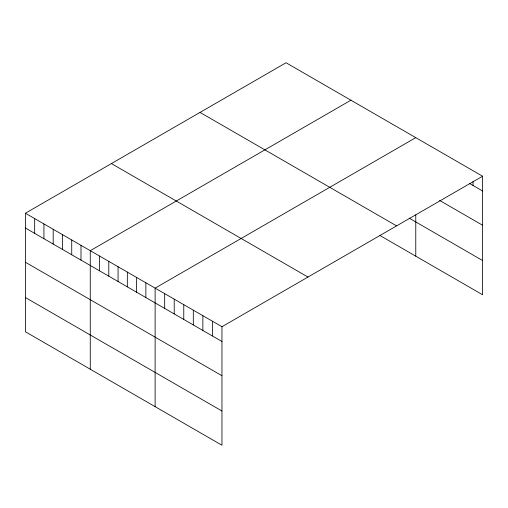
<?xml version="1.0" encoding="UTF-8"?>
<svg xmlns="http://www.w3.org/2000/svg" width="508" height="508" viewBox="0 0 508 508"><rect width="100%" height="100%" fill="white"/><g stroke="black" fill="none" stroke-linecap="round" stroke-linejoin="round"><path stroke-width="0.76" d="M25.4 213.233L221.958 326.714L221.958 445.249L25.4 331.768L25.4 213.233L286.042 62.751L482.6 176.232L482.6 294.767L380.028 235.547M350.907 100.203L90.265 250.685L90.265 369.214M415.773 137.649L155.124 288.131L155.124 406.667M221.958 326.714L482.6 176.232M469.646 183.528L482.6 191.008M439.636 200.444L482.6 225.247M409.15 218.123L482.6 260.528M200.031 112.414L396.589 225.889M111.411 163.576L307.969 277.057M25.4 228.009L221.958 341.49M25.4 262.249L221.958 375.73M25.4 297.529L221.958 411.01M473.056 181.61L473.056 185.496M415.773 214.89L415.773 256.184M212.407 321.202L212.407 335.978M202.863 315.69L202.863 330.467M193.313 310.178L193.313 324.955M183.769 304.667L183.769 319.443M174.219 299.155L174.219 313.931M164.675 293.643L164.675 308.419M145.859 282.778L145.859 297.561M136.595 277.431L136.595 292.208M127.33 272.078L127.33 286.861M118.059 266.732L118.059 281.508M108.795 261.385L108.795 276.161M99.53 256.032L99.53 270.808M80.994 245.332L80.994 260.109M71.73 239.986L71.73 254.762M62.465 234.632L62.465 249.409M53.2 229.286L53.2 244.062M43.929 223.933L43.929 238.709M34.665 218.586L34.665 233.363"/></g></svg>
